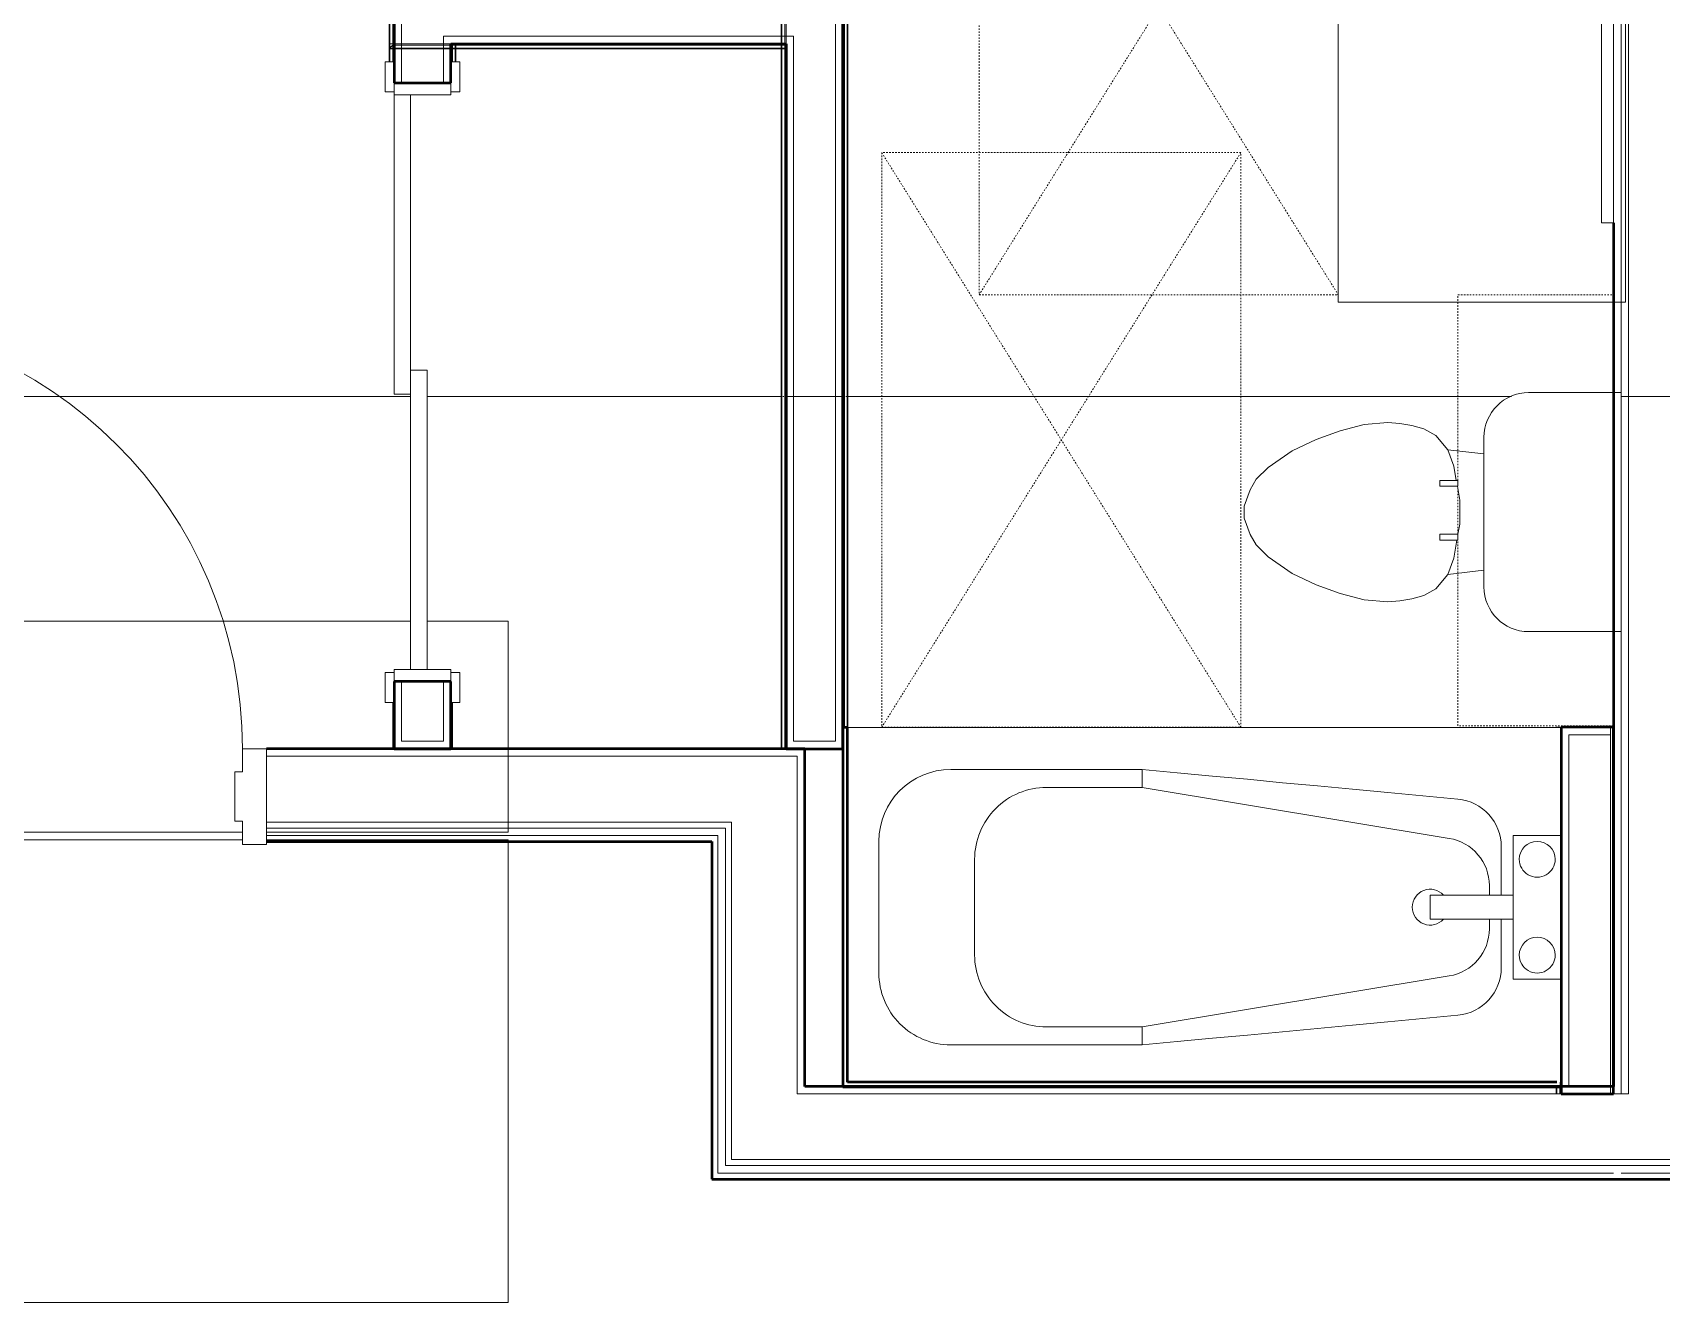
# Model space of a CAD drawing. Header units: inches. Extents: x -4235 to -464, y 9767 to 12344.
# Drawn here: x -3475.1 to -3339, y 11707.3 to 11813.4 of the extents above; entities that cross this region are included whole.
import ezdxf

# ---------------------------------------------------------------- set-up
doc = ezdxf.new("R2010")
doc.units = ezdxf.units.IN
doc.header["$MEASUREMENT"] = 0
doc.linetypes.add('Dash', pattern=[0.25, 0.125, -0.125])
for name, color, linetype, lineweight in [('0-1', 7, 'Continuous', 5), ('0-2', 10, 'Continuous', 9), ('0-3', 7, 'Continuous', 9), ('A-DOOR-1', 7, 'Continuous', 9), ('A-DOOR-2', 130, 'Continuous', 20), ('A-DOOR-FRAM-1', 130, 'Continuous', 20), ('A-FLOR-2', 254, 'Continuous', 9), ('A-FLOR-3', 7, 'Continuous', 9), ('A-FLOR-4', 192, 'Continuous', 9), ('A-GENM-HDLN-1', 7, 'Dash', 9), ('A-WALL-1', 250, 'Continuous', 50), ('A-WALL-2', 50, 'Continuous', 13), ('A-WALL-3', 10, 'Continuous', 9), ('A-WALL-4', 254, 'Continuous', 9), ('A-WALL-5', 7, 'Continuous', 9), ('I-WALL-1', 250, 'Continuous', 50), ('I-WALL-2', 10, 'Continuous', 9), ('I-WALL-3', 254, 'Continuous', 9), ('P-SANR-FIXT-1', 7, 'Continuous', 9), ('P-SANR-FIXT-2', 254, 'Continuous', 9), ('P-SANR-FIXT-3', 10, 'Continuous', 9), ('Q-CASE-1', 254, 'Continuous', 9), ('Q-CASE-2', 7, 'Continuous', 9), ('Q-CASE-3', 7, 'Dash', 9), ('Q-CASE-4', 10, 'Continuous', 9)]:
    doc.layers.add(name, color=color, linetype=linetype, lineweight=lineweight)

# ---------------------------------------------------------------- blocks, each defined once
blk = doc.blocks.new('Basic Wall _ INT - W4BØF - _5_8 GYP - 2X4 WOOD_BATT_ - 5_8 GYP_ - ___-2689718-BACKGROUND - 2ND FLOOR')
at = {"layer": 'A-WALL-3'}
for p, q in [((-3445.2, 11812.1), (-3445.26, 11812.04)), ((-3445.15, 11812.15), (-3445.2, 11812.1)), ((-3445.16, 11812.1), (-3445.2, 11812.1)), ((-3445.06, 11812.25), (-3445.14, 11812.16)), ((-3445.06, 11812.1), (-3445.14, 11812.1)), ((-3444.99, 11812.31), (-3445.05, 11812.25)), ((-3445, 11812.1), (-3445.05, 11812.1)), ((-3444.85, 11812.45), (-3444.87, 11812.43)), ((-3444.85, 11812.45), (-3444.25, 11812.45)), ((-3444.25, 11812.1), (-3444.85, 11812.1)), ((-3444.22, 11812.45), (-3440.1, 11812.45)), ((-3440.1, 11812.1), (-3444.22, 11812.1)), ((-3439.9, 11812.1), (-3439.95, 11812.1)), ((-3439.81, 11812.1), (-3439.9, 11812.1)), ((-3439.7, 11812.1), (-3439.8, 11812.1)), ((-3412.4, 11812.1), (-3412.51, 11812.1)), ((-3412.31, 11812.1), (-3412.39, 11812.1)), ((-3412.25, 11812.1), (-3412.3, 11812.1)), ((-3412.1, 11812.43), (-3412.1, 11812.45)), ((-3412.1, 11812.39), (-3412.1, 11812.37)), ((-3412.1, 11812.37), (-3412.1, 11812.35)), ((-3412.1, 11812.35), (-3412.1, 11812.34)), ((-3412.1, 11812.34), (-3412.1, 11812.33)), ((-3412.1, 11812.33), (-3412.1, 11812.25)), ((-3412.1, 11812.25), (-3412.1, 11812.31)), ((-3412.1, 11812.25), (-3412.1, 11812.04)), ((-3412.1, 11812.1), (-3412.1, 11812.25)), ((-3412.1, 11812.04), (-3412.1, 11812.1))]:
    blk.add_line(p, q, dxfattribs=at)
at = {"layer": 'A-WALL-4'}
for p, q in [((-3445.16, 11812.04), (-3445.26, 11812.04)), ((-3445.06, 11812.04), (-3445.14, 11812.04)), ((-3445, 11812.04), (-3445.05, 11812.04)), ((-3444.25, 11812.04), (-3444.85, 11812.04)), ((-3444.82, 11812.33), (-3444.25, 11812.33)), ((-3444.22, 11812.33), (-3440.72, 11812.33)), ((-3440.1, 11812.04), (-3444.22, 11812.04)), ((-3440.7, 11812.33), (-3440.1, 11812.33)), ((-3440.1, 11812.45), (-3412.1, 11812.45)), ((-3439.9, 11812.04), (-3439.95, 11812.04)), ((-3439.82, 11812.04), (-3439.9, 11812.04)), ((-3439.7, 11812.04), (-3439.8, 11812.04)), ((-3412.51, 11812.1), (-3439.69, 11812.1)), ((-3412.4, 11812.04), (-3412.51, 11812.04)), ((-3412.31, 11812.04), (-3412.39, 11812.04)), ((-3412.25, 11812.04), (-3412.3, 11812.04)), ((-3412.1, 11812.45), (-3412.1, 11812.41)), ((-3412.1, 11812.41), (-3412.1, 11812.39))]:
    blk.add_line(p, q, dxfattribs=at)
at = {"layer": 'A-WALL-5'}
for p, q in [((-3444.97, 11812.33), (-3444.85, 11812.33)), ((-3444.89, 11812.41), (-3444.85, 11812.45)), ((-3440.1, 11812.33), (-3412.1, 11812.33)), ((-3412.51, 11812.04), (-3439.69, 11812.04))]:
    blk.add_line(p, q, dxfattribs=at)
at = {"layer": 'A-WALL-5', "flags": 128}
for points in [[(-3445.26, 11812.04), (-3445.14, 11812.16), (-3445.05, 11812.25), (-3444.99, 11812.31), (-3444.97, 11812.33)], [(-3444.97, 11812.33), (-3444.97, 11812.33), (-3444.96, 11812.34), (-3444.95, 11812.35), (-3444.93, 11812.37), (-3444.91, 11812.39), (-3444.89, 11812.41)]]:
    blk.add_lwpolyline(points, dxfattribs=at)
blk = doc.blocks.new('Basic Wall _ INT - W6BØF - _5_8 GYP - 2X6 WOOD_BATT_ - 5_8 GYP_ - ___-2696408-BACKGROUND - 2ND FLOOR')
at = {"layer": 'A-WALL-3'}
for p, q in [((-3445.2, 11851.04), (-3445.26, 11851.04)), ((-3445.26, 11851.04), (-3445.14, 11851.04)), ((-3445.05, 11851.04), (-3445.2, 11851.04)), ((-3445.2, 11850.84), (-3445.2, 11850.89)), ((-3445.2, 11850.75), (-3445.2, 11850.82)), ((-3445.2, 11850.63), (-3445.2, 11850.73)), ((-3445.14, 11851.04), (-3444.97, 11851.04)), ((-3444.99, 11851.04), (-3445.05, 11851.04)), ((-3444.97, 11851.04), (-3444.93, 11851.04)), ((-3444.97, 11851.04), (-3444.97, 11851.04)), ((-3444.93, 11851.04), (-3444.91, 11851.04)), ((-3444.85, 11851.04), (-3444.87, 11851.04)), ((-3445.2, 11843.66), (-3445.2, 11843.82)), ((-3445.2, 11843.52), (-3445.2, 11843.65)), ((-3445.2, 11843.44), (-3445.2, 11843.52)), ((-3445.2, 11842.39), (-3445.2, 11843.3)), ((-3445.2, 11837.4), (-3445.2, 11842.35)), ((-3444.85, 11842.88), (-3444.85, 11836.17)), ((-3445.2, 11836.46), (-3445.2, 11837.39)), ((-3445.2, 11836.23), (-3445.2, 11836.31)), ((-3445.2, 11836.1), (-3445.2, 11836.23)), ((-3445.2, 11835.93), (-3445.2, 11836.1)), ((-3445.26, 11812.04), (-3445.2, 11812.1)), ((-3445.2, 11812.1), (-3445.2, 11812.45)), ((-3445.2, 11812.1), (-3445.15, 11812.15)), ((-3445.14, 11812.16), (-3445.06, 11812.25)), ((-3445.05, 11812.25), (-3444.99, 11812.31)), ((-3444.87, 11812.43), (-3444.85, 11812.45))]:
    blk.add_line(p, q, dxfattribs=at)
at = {"layer": 'A-WALL-4'}
for p, q in [((-3445.26, 11850.84), (-3445.26, 11850.89)), ((-3445.26, 11850.75), (-3445.26, 11850.82)), ((-3445.26, 11850.63), (-3445.26, 11850.73)), ((-3445.2, 11843.82), (-3445.2, 11850.63)), ((-3444.91, 11851.04), (-3444.89, 11851.04)), ((-3444.89, 11851.04), (-3444.85, 11851.04)), ((-3444.85, 11851.04), (-3444.85, 11842.88)), ((-3445.26, 11843.72), (-3445.26, 11843.88)), ((-3445.26, 11843.59), (-3445.26, 11843.71)), ((-3445.26, 11843.5), (-3445.26, 11843.58)), ((-3445.26, 11837.46), (-3445.26, 11843.36)), ((-3444.97, 11843.01), (-3444.97, 11842.14)), ((-3444.97, 11842.13), (-3444.97, 11837.24)), ((-3445.26, 11836.52), (-3445.26, 11837.45)), ((-3445.26, 11836.3), (-3445.26, 11836.38)), ((-3444.97, 11837.22), (-3444.97, 11837.18)), ((-3444.97, 11837.17), (-3444.97, 11836.29)), ((-3445.26, 11836.17), (-3445.26, 11836.29)), ((-3445.26, 11836), (-3445.26, 11836.16)), ((-3445.2, 11812.45), (-3445.2, 11835.93)), ((-3444.85, 11836.17), (-3444.85, 11812.45))]:
    blk.add_line(p, q, dxfattribs=at)
at = {"layer": 'A-WALL-5'}
for p, q in [((-3445.26, 11843.88), (-3445.26, 11850.63)), ((-3444.97, 11851.04), (-3444.97, 11843.01)), ((-3445.26, 11812.04), (-3445.26, 11836)), ((-3444.97, 11836.29), (-3444.97, 11812.33))]:
    blk.add_line(p, q, dxfattribs=at)
at = {"layer": 'A-WALL-5', "flags": 128}
for points in [[(-3444.97, 11812.33), (-3444.99, 11812.31), (-3445.05, 11812.25), (-3445.14, 11812.16), (-3445.26, 11812.04)], [(-3444.89, 11812.41), (-3444.91, 11812.39), (-3444.93, 11812.37), (-3444.95, 11812.35), (-3444.96, 11812.34), (-3444.97, 11812.33), (-3444.97, 11812.33)]]:
    blk.add_lwpolyline(points, dxfattribs=at)
blk = doc.blocks.new('Basic Wall _ INT - W4BØF - _5_8 GYP - 2X4 WOOD_BATT_ - 5_8 GYP_ - ___-2689732-BACKGROUND - 2ND FLOOR')
at = {"layer": 'A-WALL-3'}
for p, q in [((-3445.2, 11812.45), (-3445.26, 11812.45)), ((-3445.14, 11812.45), (-3445.2, 11812.45)), ((-3445.2, 11812.45), (-3445.2, 11812.04)), ((-3445.05, 11812.45), (-3445.14, 11812.45)), ((-3444.99, 11812.45), (-3445.05, 11812.45)), ((-3444.85, 11812.45), (-3444.87, 11812.45)), ((-3444.85, 11809.19), (-3444.85, 11810.94)), ((-3444.85, 11757.44), (-3444.85, 11759.19)), ((-3444.87, 11753.56), (-3444.85, 11753.56))]:
    blk.add_line(p, q, dxfattribs=at)
at = {"layer": 'A-WALL-4'}
for p, q in [((-3445.2, 11812.04), (-3445.2, 11810.94)), ((-3444.85, 11810.94), (-3444.85, 11812.45)), ((-3444.85, 11753.56), (-3444.85, 11757.44)), ((-3444.97, 11753.56), (-3444.99, 11753.56)), ((-3444.95, 11753.56), (-3444.97, 11753.56)), ((-3444.89, 11753.56), (-3444.95, 11753.56)), ((-3444.85, 11753.56), (-3444.89, 11753.56))]:
    blk.add_line(p, q, dxfattribs=at)
at = {"layer": 'A-WALL-5'}
for p, q in [((-3445.26, 11812.45), (-3444.97, 11812.45)), ((-3445.26, 11812.45), (-3445.26, 11810.94)), ((-3444.97, 11812.45), (-3444.97, 11810.94)), ((-3444.97, 11812.45), (-3444.89, 11812.45)), ((-3444.89, 11812.45), (-3444.85, 11812.45)), ((-3444.97, 11757.44), (-3444.97, 11753.56))]:
    blk.add_line(p, q, dxfattribs=at)
blk = doc.blocks.new('Basic Wall _ INT - W4BØF - _5_8 GYP - 2X4 WOOD_BATT_ - 5_8 GYP_ - ___-2689731-BACKGROUND - 2ND FLOOR')
at = {"layer": 'A-WALL-3'}
for p, q in [((-3440.07, 11812.45), (-3440.1, 11812.45)), ((-3440.03, 11812.45), (-3439.97, 11812.45)), ((-3439.97, 11812.45), (-3439.69, 11812.45)), ((-3439.9, 11812.45), (-3439.96, 11812.45)), ((-3439.75, 11812.45), (-3439.89, 11812.45)), ((-3439.69, 11812.45), (-3439.75, 11812.45)), ((-3439.75, 11812.3), (-3439.75, 11812.25)), ((-3439.75, 11812.24), (-3439.75, 11812.16)), ((-3439.75, 11812.14), (-3439.75, 11812.04)), ((-3440.1, 11809.19), (-3440.1, 11810.94)), ((-3440.1, 11757.44), (-3440.1, 11759.19)), ((-3440.1, 11753.56), (-3440.07, 11753.56))]:
    blk.add_line(p, q, dxfattribs=at)
at = {"layer": 'A-WALL-4'}
for p, q in [((-3440.1, 11812.45), (-3440.06, 11812.45)), ((-3440.1, 11810.94), (-3440.1, 11812.45)), ((-3440.06, 11812.45), (-3440.03, 11812.45)), ((-3439.75, 11812.04), (-3439.75, 11810.94)), ((-3439.69, 11812.3), (-3439.69, 11812.25)), ((-3439.69, 11812.24), (-3439.69, 11812.16)), ((-3439.69, 11812.14), (-3439.69, 11812.04)), ((-3440.1, 11753.56), (-3440.1, 11757.44)), ((-3440.06, 11753.56), (-3440.1, 11753.56)), ((-3439.98, 11753.56), (-3440.06, 11753.56)), ((-3439.97, 11753.56), (-3439.98, 11753.56)), ((-3439.95, 11753.56), (-3439.97, 11753.56))]:
    blk.add_line(p, q, dxfattribs=at)
at = {"layer": 'A-WALL-5'}
for p, q in [((-3439.97, 11810.94), (-3439.97, 11812.45)), ((-3439.69, 11812.04), (-3439.69, 11810.94)), ((-3439.97, 11753.56), (-3439.97, 11757.44))]:
    blk.add_line(p, q, dxfattribs=at)
blk = doc.blocks.new('SLIDING - FLUSH - 4-0 x 6-8-3203583-BACKGROUND - 2ND FLOOR')
at = {"layer": 'A-DOOR-1'}
for p, q in [((-26.75, 3.25), (-24.25, 3.25)), ((-26.75, 2.5), (-26.75, 3.25)), ((-24.25, 3.25), (-24.25, 2.5)), ((24.25, 3.25), (26.75, 3.25)), ((24.25, 2.5), (24.25, 3.25)), ((26.75, 3.25), (26.75, 2.5)), ((-24.25, 2.5), (-26.75, 2.5)), ((26.75, 2.5), (24.25, 2.5)), ((-26.75, -2.25), (-24.25, -2.25)), ((-26.75, -3), (-26.75, -2.25)), ((-24.25, -2.25), (-24.25, -3)), ((24.25, -2.25), (26.75, -2.25)), ((24.25, -3), (24.25, -2.25)), ((26.75, -2.25), (26.75, -3)), ((-24.25, -3), (-26.75, -3)), ((26.75, -3), (24.25, -3))]:
    blk.add_line(p, q, dxfattribs=at)
at = {"layer": 'A-DOOR-2'}
for p, q in [((-1, -0.88), (-1, 0.5)), ((-1, 0.5), (24, 0.5)), ((24, 0.5), (24, -0.88)), ((-24, -2.25), (-24, -0.88)), ((-24, -0.88), (1, -0.88)), ((24, -0.88), (-1, -0.88)), ((1, -0.88), (1, -2.25)), ((1, -2.25), (-24, -2.25))]:
    blk.add_line(p, q, dxfattribs=at)
at = {"layer": 'A-DOOR-FRAM-1'}
for p, q in [((-25, -2.25), (-25, 2.5)), ((-25, 2.5), (-24, 2.5)), ((-24, 2.5), (-24, -2.25)), ((24, 2.5), (25, 2.5)), ((24, -2.25), (24, 2.5)), ((25, 2.5), (25, -2.25)), ((-24, -2.25), (-25, -2.25)), ((25, -2.25), (24, -2.25))]:
    blk.add_line(p, q, dxfattribs=at)
blk = doc.blocks.new('Basic Wall _ INT - W4BØF - _5_8 GYP - 2X4 WOOD_BATT_ - 5_8 GYP_ - ___-3100022-BACKGROUND - 2ND FLOOR')
at = {"layer": 'A-WALL-3'}
for p, q in [((-3412.45, 11815.41), (-3412.45, 11813.08)), ((-3412.1, 11812.45), (-3412.1, 11815.41)), ((-3412.45, 11813.07), (-3412.45, 11812.45)), ((-3412.45, 11812.31), (-3412.45, 11812.25)), ((-3412.45, 11812.25), (-3412.45, 11812.16)), ((-3412.45, 11812.16), (-3412.45, 11812.04)), ((-3412.51, 11753.56), (-3412.45, 11753.56)), ((-3412.45, 11753.56), (-3412.3, 11753.56)), ((-3412.3, 11753.56), (-3412.24, 11753.56)), ((-3412.12, 11753.56), (-3412.1, 11753.56))]:
    blk.add_line(p, q, dxfattribs=at)
at = {"layer": 'A-WALL-4'}
for p, q in [((-3412.51, 11815.41), (-3412.51, 11813.08)), ((-3412.22, 11815.41), (-3412.22, 11813.1)), ((-3412.51, 11813.07), (-3412.51, 11812.45)), ((-3412.51, 11812.31), (-3412.51, 11812.25)), ((-3412.51, 11812.25), (-3412.51, 11812.16)), ((-3412.51, 11812.16), (-3412.51, 11812.04)), ((-3412.45, 11812.04), (-3412.45, 11753.56)), ((-3412.22, 11813.08), (-3412.22, 11812.45)), ((-3412.1, 11753.56), (-3412.1, 11812.45)), ((-3412.22, 11753.56), (-3412.51, 11753.56)), ((-3412.14, 11753.56), (-3412.22, 11753.56)), ((-3412.1, 11753.56), (-3412.14, 11753.56))]:
    blk.add_line(p, q, dxfattribs=at)
at = {"layer": 'A-WALL-5'}
for p, q in [((-3412.51, 11812.04), (-3412.51, 11753.56)), ((-3412.22, 11812.45), (-3412.22, 11753.56))]:
    blk.add_line(p, q, dxfattribs=at)
blk = doc.blocks.new('Basic Wall _ INT - W4BØF - _5_8 GYP - 2X4 WOOD_BATT_ - 5_8 GYP_ - ___-3100023-BACKGROUND - 2ND FLOOR')
at = {"layer": 'A-WALL-3'}
blk.add_line((-3407.35, 11815.41), (-3407.35, 11818.41), dxfattribs=at)
at = {"layer": 'A-WALL-4'}
for p, q in [((-3407.35, 11755.33), (-3407.35, 11815.41)), ((-3407, 11815.41), (-3407, 11755.33))]:
    blk.add_line(p, q, dxfattribs=at)
at = {"layer": 'A-WALL-5'}
for p, q in [((-3407.22, 11755.33), (-3407.22, 11815.41)), ((-3406.94, 11815.41), (-3406.94, 11755.33))]:
    blk.add_line(p, q, dxfattribs=at)
blk = doc.blocks.new('Toilet-Domestic-3D - Toilet-Domestic-3D-V134-BACKGROUND - 2ND FLOOR')
at = {"layer": 'P-SANR-FIXT-1'}
for p, q in [((-9.98, 11.75), (-9.98, 18.85)), ((9.98, 18.85), (9.98, 11.75)), ((6.25, 8.02), (-6.25, 8.02)), ((-4.86, 8.02), (-5.21, 5)), ((4.86, 8.02), (5.21, 5)), ((-3.84, 5.5), (-5.21, 5)), ((-2.65, 5.71), (-3.84, 5.5)), ((-1, 6), (-2.16, 5.8)), ((1, 6), (-1, 6)), ((1.85, 5.85), (1, 6)), ((3.84, 5.5), (2.34, 5.76)), ((5.21, 5), (3.84, 5.5)), ((-5.21, 5), (-6.4, 4)), ((6.4, 4), (5.21, 5)), ((-6.97, 3), (-7.24, 2)), ((-6.4, 4), (-6.97, 3)), ((6.97, 3), (6.4, 4)), ((7.24, 2), (6.97, 3)), ((-7.24, 2), (-7.41, 1)), ((7.41, 1), (7.24, 2)), ((-7.41, 1), (-7.5, 0)), ((-7.5, 0), (-7.33, -1.99)), ((7.33, -1.99), (7.5, 0)), ((7.5, 0), (7.41, 1)), ((-7.33, -1.99), (-6.79, -4)), ((6.79, -4), (7.33, -1.99)), ((-6.79, -4), (-6.06, -6)), ((6.06, -6), (6.79, -4)), ((-6.06, -6), (-5.13, -8)), ((5.13, -8), (6.06, -6)), ((-5.13, -8), (-3.74, -10)), ((3.74, -10), (5.13, -8)), ((-3.74, -10), (-2.74, -11)), ((2.74, -11), (3.74, -10)), ((-2.74, -11), (-1.87, -11.5)), ((-1.87, -11.5), (-0.5, -12)), ((-0.5, -12), (0.5, -12)), ((0.5, -12), (1.87, -11.5)), ((1.87, -11.5), (2.74, -11))]:
    blk.add_line(p, q, dxfattribs=at)
for centre, start, end in [((-6.25, 11.75), 180, 270), ((6.25, 11.75), 270, 360)]:
    blk.add_arc(centre, 3.73, start, end, dxfattribs=at)
at = {"layer": 'P-SANR-FIXT-2'}
for p, q in [((-9.98, 18.85), (-9.98, 19.48)), ((9.98, 19.48), (9.98, 18.85))]:
    blk.add_line(p, q, dxfattribs=at)
at = {"layer": 'P-SANR-FIXT-3'}
blk.add_line((-9.98, 19.48), (9.98, 19.48), dxfattribs=at)
blk = doc.blocks.new('Bath Vanity - Bath Vanity 60_-V137-BACKGROUND - 2ND FLOOR')
at = {"layer": 'Q-CASE-1'}
for p, q in [((-29.26, 1), (-29.26, 0)), ((30.74, 0), (30.74, 1)), ((-29.26, 0), (30.74, 0))]:
    blk.add_line(p, q, dxfattribs=at)
at = {"layer": 'Q-CASE-2'}
for p, q in [((30.74, 24), (-29.26, 24)), ((-29.26, 24), (-29.26, 1)), ((30.74, 1), (30.74, 24))]:
    blk.add_line(p, q, dxfattribs=at)
blk = doc.blocks.new('Bath Tub - Maestro - 60_x30_-V148-BACKGROUND - 2ND FLOOR')
at = {"layer": 'P-SANR-FIXT-1'}
for p, q in [((35, 26.5), (51, 26.5)), ((35, 26.5), (35, 25)), ((35, 25), (9.35, 20.74)), ((43, 25), (35, 25)), ((4, 21), (0.37, 21)), ((4, 16), (4, 21)), ((57, 20.5), (57, 9.5)), ((5, 16), (5, 20.04)), ((49, 11), (49, 19)), ((6, 16.8), (6, 16)), ((4, 14), (4, 16)), ((4, 16), (10.94, 16)), ((10.94, 14), (10.94, 16)), ((4, 9), (4, 14)), ((10.94, 14), (4, 14)), ((5, 9.96), (5, 14)), ((6, 14), (6, 13.2)), ((0.37, 9), (4, 9)), ((9.35, 9.26), (35, 5)), ((35, 3.5), (35, 5)), ((35, 5), (43, 5)), ((51, 3.5), (35, 3.5)), ((0.37, 0), (59.62, 0))]:
    blk.add_line(p, q, dxfattribs=at)
at = {"layer": 'P-SANR-FIXT-1', "flags": 128}
for points in [[(8.63, 24.03), (11.56, 24.3), (14.49, 24.58), (17.42, 24.85), (20.35, 25.13), (23.28, 25.4), (26.21, 25.68), (29.14, 25.95), (32.07, 26.23), (35, 26.5)], [(35, 3.5), (32.07, 3.77), (29.14, 4.05), (26.21, 4.32), (23.28, 4.6), (20.35, 4.87), (17.42, 5.15), (14.49, 5.42), (11.56, 5.7), (8.63, 5.97)]]:
    blk.add_lwpolyline(points, dxfattribs=at)
at = {"layer": 'P-SANR-FIXT-1'}
for centre, radius, start, end in [((51, 20.5), 6, 360, 90), ((43, 19), 6, 360, 90), ((9, 20.04), 4, 95.3558, 180), ((2, 19), 1.5, 360, 180), ((10, 16.8), 4, 99.4223, 180), ((2, 19), 1.5, 180, 360), ((10.94, 15), 1.5, 360, 137.9289), ((10.94, 15), 1.5, 222.0711, 360), ((2, 11), 1.5, 360, 180), ((10, 13.2), 4, 180, 260.5777), ((2, 11), 1.5, 180, 360), ((43, 11), 6, 270, 0), ((9, 9.96), 4, 180, 264.6442), ((51, 9.5), 6, 270, 360)]:
    blk.add_arc(centre, radius, start, end, dxfattribs=at)
at = {"layer": 'P-SANR-FIXT-2'}
for p, q in [((60, 1.77), (60, 29.97)), ((0.37, 21), (0, 21)), ((0, 9), (0.37, 9)), ((0, 0), (0.37, 0)), ((59.62, 0), (60, 0))]:
    blk.add_line(p, q, dxfattribs=at)
at = {"layer": 'P-SANR-FIXT-3'}
for p, q in [((60, 30), (0, 30)), ((0, 29.97), (0, 21)), ((0, 21), (0, 9)), ((0, 21), (0, 9)), ((0, 9), (0, 0)), ((60, 0), (60, 1.77))]:
    blk.add_line(p, q, dxfattribs=at)
blk = doc.blocks.new('ADA Clearances - 30_x48_-3054095-BACKGROUND - 2ND FLOOR')
at = {"layer": 'A-GENM-HDLN-1'}
for p, q in [((15, -24), (-15, 24)), ((-15, -24), (15, 24)), ((15, 24), (-15, 24)), ((-15, 24), (-15, -24)), ((15, -24), (15, 24)), ((-15, -24), (15, -24))]:
    blk.add_line(p, q, dxfattribs=at)
blk = doc.blocks.new('ADA Clearances - 30_x48_-V133-BACKGROUND - 2ND FLOOR')
at = {"layer": 'A-GENM-HDLN-1'}
for p, q in [((15, -24), (-15, 24)), ((-15, -24), (15, 24)), ((15, 24), (-15, 24)), ((15, -24), (15, 24)), ((-15, -24), (15, -24))]:
    blk.add_line(p, q, dxfattribs=at)
blk = doc.blocks.new('BATHROOM MIRROR - BATHROOM MIRROR 48_-3123886-BACKGROUND - 2ND FLOOR')
at = {"layer": 'Q-CASE-2'}
for p, q in [((-23.26, -23), (24.74, -23)), ((-23.26, -23), (-23.26, -24)), ((24.74, -24), (24.74, -23)), ((24.74, -24), (-23.26, -24))]:
    blk.add_line(p, q, dxfattribs=at)
at = {"layer": 'Q-CASE-4'}
blk.add_line((21.74, -24), (-20.26, -24), dxfattribs=at)
blk = doc.blocks.new('300 Series Wall Hung Cabinet_326 - 36_-2909953-BACKGROUND - 2ND FLOOR')
at = {"layer": 'Q-CASE-2'}
for p, q in [((-2.01, 14.69), (-2.5, 14.69)), ((-2.5, 14.69), (-2.5, 13.19)), ((-2.01, 13.19), (-2.01, 14.69)), ((2.49, 14.69), (2, 14.69)), ((2, 14.69), (2, 13.19)), ((2.49, 13.19), (2.49, 14.69)), ((-2.01, 13.19), (-2.5, 13.19)), ((2.49, 13.19), (2, 13.19))]:
    blk.add_line(p, q, dxfattribs=at)
at = {"layer": 'Q-CASE-3'}
for p, q in [((-18, 0.19), (-18, 13.19)), ((-18, 13.19), (18, 13.19)), ((18, 13.19), (18, 0.19)), ((18, 0.19), (-18, 0.19))]:
    blk.add_line(p, q, dxfattribs=at)
blk = doc.blocks.new('Basic Wall _ INT - W4FØF - INT - _5_8 GYP - 2X4 WOOD_BATT__ - ___-3100395-BACKGROUND - 2ND FLOOR')
at = {"layer": 'A-WALL-3'}
for p, q in [((-3347.55, 11724.74), (-3347.76, 11724.74)), ((-3347.76, 11724.74), (-3347.7, 11724.74)), ((-3347.7, 11725.33), (-3347.7, 11724.78)), ((-3347.7, 11724.74), (-3347.55, 11724.74)), ((-3347.49, 11724.74), (-3347.55, 11724.74)), ((-3347.55, 11724.74), (-3347.49, 11724.74)), ((-3347.47, 11724.74), (-3347.49, 11724.74)), ((-3347.39, 11724.74), (-3347.47, 11724.74)), ((-3347.35, 11724.74), (-3347.39, 11724.74)), ((-3347.37, 11724.74), (-3347.35, 11724.74)), ((-3347.35, 11724.78), (-3347.35, 11725.33))]:
    blk.add_line(p, q, dxfattribs=at)
at = {"layer": 'A-WALL-4'}
for p, q in [((-3347.7, 11755.36), (-3347.76, 11755.36)), ((-3347.55, 11755.36), (-3347.7, 11755.36)), ((-3347.49, 11755.36), (-3347.55, 11755.36)), ((-3347.35, 11755.36), (-3347.37, 11755.36)), ((-3347.76, 11725.33), (-3347.76, 11724.74)), ((-3347.47, 11725.33), (-3347.47, 11724.78))]:
    blk.add_line(p, q, dxfattribs=at)
at = {"layer": 'A-WALL-5'}
for p, q in [((-3347.76, 11755.36), (-3347.47, 11755.36)), ((-3347.47, 11755.36), (-3347.39, 11755.36)), ((-3347.39, 11755.36), (-3347.35, 11755.36))]:
    blk.add_line(p, q, dxfattribs=at)
blk = doc.blocks.new('CTR - 1st Phase - Unit Layouts_rvt-1-BACKGROUND - 2ND FLOOR')
at = {"layer": 'A-WALL-1'}
for p, q in [((-3407.35, 11753.56), (-3407.35, 11818.41)), ((-3444.85, 11817.2), (-3444.85, 11813.08)), ((-3444.85, 11813.08), (-3444.85, 11812.45)), ((-3444.85, 11812.45), (-3444.85, 11809.19)), ((-3440.1, 11812.45), (-3412.1, 11812.45)), ((-3440.1, 11809.19), (-3440.1, 11812.45)), ((-3412.1, 11812.45), (-3412.1, 11753.56)), ((-3444.85, 11809.19), (-3440.1, 11809.19)), ((-3444.85, 11759.19), (-3444.85, 11753.56)), ((-3440.1, 11759.19), (-3444.85, 11759.19)), ((-3440.1, 11753.56), (-3440.1, 11759.19)), ((-3406.97, 11755.33), (-3407.35, 11755.33)), ((-3407.35, 11755.33), (-3407.35, 11725.71)), ((-3406.97, 11725.71), (-3406.97, 11755.33)), ((-3347.35, 11755.36), (-3347.35, 11724.74)), ((-3346.72, 11755.36), (-3347.35, 11755.36)), ((-3343.22, 11755.36), (-3346.72, 11755.36)), ((-3342.97, 11755.36), (-3343.22, 11755.36)), ((-3342.97, 11724.74), (-3342.97, 11755.36)), ((-3444.85, 11753.56), (-3444.22, 11753.56)), ((-3444.22, 11753.56), (-3440.72, 11753.56)), ((-3440.72, 11753.56), (-3440.1, 11753.56)), ((-3412.1, 11753.56), (-3411.47, 11753.56)), ((-3411.47, 11753.56), (-3407.97, 11753.56)), ((-3407.97, 11753.56), (-3407.35, 11753.56)), ((-3407.35, 11725.71), (-3407.35, 11725.33)), ((-3407.35, 11725.33), (-3347.35, 11725.33)), ((-3347.72, 11725.71), (-3406.97, 11725.71)), ((-3347.35, 11725.33), (-3347.35, 11725.71)), ((-3347.35, 11724.74), (-3346.72, 11724.74)), ((-3346.72, 11724.74), (-3343.22, 11724.74)), ((-3343.22, 11724.74), (-3342.97, 11724.74))]:
    blk.add_line(p, q, dxfattribs=at)
at = {"layer": 'A-WALL-2'}
for p, q in [((-3407.97, 11754.19), (-3407.97, 11818.41)), ((-3444.22, 11813.08), (-3444.22, 11816.58)), ((-3444.22, 11812.45), (-3444.22, 11813.08)), ((-3444.22, 11809.19), (-3444.22, 11812.45)), ((-3440.72, 11813.08), (-3412.1, 11813.08)), ((-3440.72, 11812.45), (-3440.72, 11813.08)), ((-3440.72, 11809.19), (-3440.72, 11812.45)), ((-3411.47, 11813.08), (-3412.1, 11813.08)), ((-3411.47, 11754.19), (-3411.47, 11813.08)), ((-3444.22, 11754.19), (-3444.22, 11759.19)), ((-3440.72, 11754.19), (-3440.72, 11759.19)), ((-3346.72, 11725.36), (-3346.72, 11754.74)), ((-3343.22, 11754.74), (-3346.72, 11754.74)), ((-3343.22, 11755.36), (-3343.22, 11754.74)), ((-3343.22, 11754.74), (-3343.22, 11755.36)), ((-3343.22, 11725.36), (-3343.22, 11754.74)), ((-3444.22, 11754.19), (-3440.72, 11754.19)), ((-3411.47, 11754.19), (-3407.97, 11754.19)), ((-3346.72, 11725.36), (-3343.22, 11725.36)), ((-3343.22, 11725.36), (-3343.22, 11724.74)), ((-3343.22, 11724.74), (-3343.22, 11725.36))]:
    blk.add_line(p, q, dxfattribs=at)
at = {"layer": 'A-WALL-3'}
for p, q in [((-3444.85, 11812.45), (-3444.85, 11817.2)), ((-3407.35, 11755.33), (-3407.35, 11815.41)), ((-3444.85, 11812.43), (-3444.85, 11812.45)), ((-3444.25, 11812.45), (-3444.85, 11812.45)), ((-3444.85, 11812.45), (-3444.25, 11812.45)), ((-3444.85, 11812.39), (-3444.85, 11812.33)), ((-3444.85, 11812.33), (-3444.85, 11812.04)), ((-3444.85, 11812.25), (-3444.85, 11812.31)), ((-3444.85, 11812.31), (-3444.85, 11812.25)), ((-3444.85, 11812.16), (-3444.85, 11812.25)), ((-3444.85, 11812.25), (-3444.85, 11812.16)), ((-3444.85, 11812.1), (-3444.85, 11812.16)), ((-3444.85, 11812.16), (-3444.85, 11812.1)), ((-3444.85, 11812.04), (-3444.85, 11812.1)), ((-3444.85, 11812.1), (-3444.85, 11812.04)), ((-3444.85, 11812.1), (-3444.25, 11812.1)), ((-3444.85, 11812.04), (-3444.85, 11810.94)), ((-3440.1, 11812.45), (-3444.22, 11812.45)), ((-3444.22, 11812.45), (-3440.1, 11812.45)), ((-3444.22, 11812.1), (-3440.1, 11812.1)), ((-3440.1, 11812.45), (-3440.1, 11812.43)), ((-3440.1, 11812.33), (-3440.1, 11812.39)), ((-3440.1, 11812.04), (-3440.1, 11812.33)), ((-3440.1, 11812.31), (-3440.1, 11812.25)), ((-3440.1, 11812.25), (-3440.1, 11812.3)), ((-3440.1, 11812.16), (-3440.1, 11812.24)), ((-3440.1, 11812.24), (-3440.1, 11812.16)), ((-3440.1, 11812.04), (-3440.1, 11812.1)), ((-3440.1, 11812.1), (-3440.1, 11812.04)), ((-3440.1, 11810.94), (-3440.1, 11812.04)), ((-3439.95, 11812.45), (-3439.69, 11812.45)), ((-3439.69, 11812.45), (-3412.51, 11812.45)), ((-3412.51, 11812.45), (-3412.4, 11812.45)), ((-3412.39, 11812.45), (-3412.31, 11812.45)), ((-3412.3, 11812.45), (-3412.25, 11812.45)), ((-3412.1, 11812.31), (-3412.1, 11812.04)), ((-3412.1, 11812.04), (-3412.1, 11753.56)), ((-3444.85, 11810.94), (-3444.85, 11809.19)), ((-3440.1, 11809.19), (-3440.1, 11810.94)), ((-3440.1, 11809.19), (-3444.22, 11809.19)), ((-3407.35, 11755.33), (-3407.35, 11753.56)), ((-3342.97, 11725.36), (-3342.97, 11755.36)), ((-3410.55, 11753.56), (-3412.1, 11753.56)), ((-3407.35, 11725.33), (-3347.35, 11725.33)), ((-3347.35, 11725.71), (-3347.35, 11725.36)), ((-3347.35, 11725.33), (-3347.35, 11724.78)), ((-3342.97, 11724.74), (-3347.35, 11724.74)), ((-3342.97, 11724.74), (-3342.97, 11725.36))]:
    blk.add_line(p, q, dxfattribs=at)
at = {"layer": 'A-WALL-4'}
for p, q in [((-3444.85, 11812.45), (-3444.85, 11812.41)), ((-3444.85, 11812.41), (-3444.85, 11812.39)), ((-3444.85, 11812.04), (-3444.25, 11812.04)), ((-3444.22, 11812.04), (-3440.1, 11812.04)), ((-3440.1, 11812.41), (-3440.1, 11812.45)), ((-3440.1, 11812.39), (-3440.1, 11812.41)), ((-3407.35, 11755.33), (-3406.97, 11755.33)), ((-3406.97, 11725.71), (-3406.97, 11755.33)), ((-3347.35, 11755.36), (-3342.97, 11755.36)), ((-3407.35, 11753.56), (-3410.55, 11753.56)), ((-3407.35, 11753.56), (-3407.35, 11725.71)), ((-3407.35, 11725.36), (-3407.35, 11725.71)), ((-3347.72, 11725.71), (-3406.97, 11725.71))]:
    blk.add_line(p, q, dxfattribs=at)
at = {"layer": '0-2'}
for name in ['Basic Wall _ INT - W6BØF - _5_8 GYP - 2X6 WOOD_BATT_ - 5_8 GYP_ - ___-2696408-BACKGROUND - 2ND FLOOR', 'Basic Wall _ INT - W4BØF - _5_8 GYP - 2X4 WOOD_BATT_ - 5_8 GYP_ - ___-3100023-BACKGROUND - 2ND FLOOR', 'Basic Wall _ INT - W4BØF - _5_8 GYP - 2X4 WOOD_BATT_ - 5_8 GYP_ - ___-3100022-BACKGROUND - 2ND FLOOR', 'Basic Wall _ INT - W4BØF - _5_8 GYP - 2X4 WOOD_BATT_ - 5_8 GYP_ - ___-2689718-BACKGROUND - 2ND FLOOR', 'Basic Wall _ INT - W4BØF - _5_8 GYP - 2X4 WOOD_BATT_ - 5_8 GYP_ - ___-2689732-BACKGROUND - 2ND FLOOR', 'Basic Wall _ INT - W4BØF - _5_8 GYP - 2X4 WOOD_BATT_ - 5_8 GYP_ - ___-2689731-BACKGROUND - 2ND FLOOR', 'Basic Wall _ INT - W4FØF - INT - _5_8 GYP - 2X4 WOOD_BATT__ - ___-3100395-BACKGROUND - 2ND FLOOR']:
    blk.add_blockref(name, (0, 0), dxfattribs=at)
for name, p, rotation in [('Bath Vanity - Bath Vanity 60_-V137-BACKGROUND - 2ND FLOOR', (-3341.97, 11820.13), 90.0000000001602), ('BATHROOM MIRROR - BATHROOM MIRROR 48_-3123886-BACKGROUND - 2ND FLOOR', (-3366.97, 11820.75), 90.00000000008235), ('ADA Clearances - 30_x48_-V133-BACKGROUND - 2ND FLOOR', (-3380.97, 11815.49), 180), ('SLIDING - FLUSH - 4-0 x 6-8-3203583-BACKGROUND - 2ND FLOOR', (-3442.6, 11784.19), 269.9999999999993), ('ADA Clearances - 30_x48_-3054095-BACKGROUND - 2ND FLOOR', (-3389.11, 11779.36), 180), ('300 Series Wall Hung Cabinet_326 - 36_-2909953-BACKGROUND - 2ND FLOOR', (-3342.79, 11773.49), 90.00000000002076), ('Toilet-Domestic-3D - Toilet-Domestic-3D-V134-BACKGROUND - 2ND FLOOR', (-3361.82, 11773.33), 270.0000000000834), ('Bath Tub - Maestro - 60_x30_-V148-BACKGROUND - 2ND FLOOR', (-3347.35, 11755.33), 180)]:
    blk.add_blockref(name, p, dxfattribs=dict(at, rotation=rotation))
blk = doc.blocks.new('HOLLOW METAL - UNIT DOOR-2191977-BACKGROUND - 2ND FLOOR')
at = {"layer": 'A-DOOR-1'}
blk.add_arc((18, -4.125), 36, 180, 270, dxfattribs=at)
at = {"layer": 'A-DOOR-2'}
for p, q in [((16.25, -4.125), (18, -4.125)), ((16.25, -40.125), (16.25, -4.125)), ((18, -4.125), (18, -40.125)), ((18, -40.125), (16.25, -40.125))]:
    blk.add_line(p, q, dxfattribs=at)
at = {"layer": 'A-DOOR-FRAM-1'}
for p, q in [((-20, 3.875), (-18, 3.875)), ((-20, -4.125), (-20, 3.875)), ((-18, 3.875), (-18, 1.9375)), ((18, 3.875), (20, 3.875)), ((18, 1.9375), (18, 3.875)), ((20, 3.875), (20, -4.125)), ((-18, 1.9375), (-17.375, 1.9375)), ((-17.375, 1.9375), (-17.375, -2.1875)), ((17.375, 1.9375), (18, 1.9375)), ((17.375, -2.1875), (17.375, 1.9375)), ((-18, -2.1875), (-18, -4.125)), ((-17.375, -2.1875), (-18, -2.1875)), ((18, -2.1875), (17.375, -2.1875)), ((18, -4.125), (18, -2.1875)), ((-18, -4.125), (-20, -4.125)), ((20, -4.125), (18, -4.125))]:
    blk.add_line(p, q, dxfattribs=at)
blk = doc.blocks.new('CTR - 1st Phase - Common Walls_rvt-1-BACKGROUND - 2ND FLOOR')
at = {"layer": 'A-FLOR-2'}
for p, q in [((-3435.32, 11746.6), (-3435.32, 11753.56)), ((-3455.52, 11746.59), (-3435.32, 11746.59)), ((-3435.32, 11745.96), (-3455.52, 11745.96)), ((-3435.32, 11745.81), (-3435.32, 11745.96))]:
    blk.add_line(p, q, dxfattribs=at)
at = {"layer": 'A-FLOR-3'}
for p, q in [((-3443.47, 11764.21), (-3479.92, 11764.21)), ((-3435.32, 11764.21), (-3442.1, 11764.21)), ((-3435.32, 11753.56), (-3435.32, 11764.21)), ((-3479.92, 11746.59), (-3457.52, 11746.59)), ((-3457.52, 11745.96), (-3493.52, 11745.96)), ((-3435.32, 11707.31), (-3435.32, 11745.81)), ((-3499.24, 11707.31), (-3435.32, 11707.31))]:
    blk.add_line(p, q, dxfattribs=at)
at = {"layer": 'A-WALL-2'}
for p, q in [((-3342.35, 11725.36), (-3342.35, 12110.34)), ((-3341.72, 11725.36), (-3341.72, 12110.34)), ((-3418.3, 11752.94), (-3455.52, 11752.94)), ((-3418.3, 11752.94), (-3416.67, 11752.94)), ((-3416.67, 11752.94), (-3411.17, 11752.94)), ((-3411.17, 11752.94), (-3411.17, 11725.36)), ((-3418.3, 11747.44), (-3455.52, 11747.44)), ((-3418.3, 11746.94), (-3455.52, 11746.94)), ((-3418.3, 11747.44), (-3417.17, 11747.44)), ((-3418.3, 11746.94), (-3417.8, 11746.94)), ((-3417.8, 11746.94), (-3417.17, 11746.94)), ((-3417.17, 11747.44), (-3416.67, 11747.44)), ((-3417.17, 11746.94), (-3417.17, 11725.36)), ((-3416.67, 11747.44), (-3416.67, 11725.36)), ((-3418.3, 11746.31), (-3455.52, 11746.31)), ((-3418.3, 11746.31), (-3417.8, 11746.31)), ((-3417.8, 11746.31), (-3417.8, 11725.36)), ((-3417.8, 11718.74), (-3417.8, 11725.36)), ((-3417.17, 11719.24), (-3417.17, 11725.36)), ((-3416.67, 11724.74), (-3416.67, 11725.36)), ((-3416.67, 11719.24), (-3416.67, 11724.74)), ((-3411.17, 11724.74), (-3411.17, 11725.36)), ((-3342.97, 11724.74), (-3411.17, 11724.74)), ((-3342.35, 11724.74), (-3342.97, 11724.74)), ((-3342.35, 11724.74), (-3342.35, 11725.36)), ((-3341.72, 11724.74), (-3342.35, 11724.74)), ((-3341.72, 11724.74), (-3341.72, 11725.36)), ((-3417.8, 11718.11), (-3417.8, 11718.74)), ((-3342.97, 11718.11), (-3417.8, 11718.11)), ((-3417.17, 11718.74), (-3417.17, 11719.24)), ((-3342.97, 11718.74), (-3417.17, 11718.74)), ((-3342.97, 11719.24), (-3416.67, 11719.24)), ((-3341.72, 11719.24), (-3342.97, 11719.24)), ((-3342.35, 11718.74), (-3342.97, 11718.74)), ((-3342.35, 11718.74), (-3341.72, 11718.74)), ((-3341.72, 11718.74), (-3342.35, 11718.74)), ((-3342.35, 11718.11), (-3341.72, 11718.11)), ((-3341.72, 11719.24), (-3208.5, 11719.24)), ((-3341.72, 11718.74), (-3208.5, 11718.74)), ((-3341.72, 11718.11), (-3208.5, 11718.11))]:
    blk.add_line(p, q, dxfattribs=at)
at = {"layer": 'I-WALL-1'}
for p, q in [((-3342.97, 11797.49), (-3342.97, 11725.36)), ((-3418.3, 11753.56), (-3455.52, 11753.56)), ((-3411.17, 11753.56), (-3418.3, 11753.56)), ((-3410.55, 11753.56), (-3411.17, 11753.56)), ((-3410.55, 11725.36), (-3410.55, 11753.56)), ((-3455.52, 11745.81), (-3418.3, 11745.81)), ((-3418.3, 11745.81), (-3418.3, 11725.36)), ((-3418.3, 11725.36), (-3418.3, 11718.11)), ((-3342.97, 11725.36), (-3410.55, 11725.36)), ((-3418.3, 11718.11), (-3418.3, 11717.61)), ((-3418.3, 11717.61), (-3342.97, 11717.61)), ((-3342.97, 11717.61), (-3208.5, 11717.61))]:
    blk.add_line(p, q, dxfattribs=at)
at = {"layer": 'I-WALL-2'}
for p, q in [((-3342.97, 11755.36), (-3342.97, 11725.36)), ((-3412.51, 11753.56), (-3412.24, 11753.56)), ((-3412.1, 11753.56), (-3410.55, 11753.56)), ((-3455.52, 11745.96), (-3455.52, 11746.59)), ((-3346.72, 11725.36), (-3347.35, 11725.36)), ((-3343.22, 11725.36), (-3346.72, 11725.36)), ((-3342.97, 11725.36), (-3343.22, 11725.36))]:
    blk.add_line(p, q, dxfattribs=at)
at = {"layer": 'I-WALL-3'}
for p, q in [((-3342.97, 11790.86), (-3342.97, 11783.31)), ((-3342.97, 11763.35), (-3342.97, 11755.36)), ((-3418.3, 11753.56), (-3435.32, 11753.56)), ((-3418.3, 11753.56), (-3412.51, 11753.56)), ((-3410.55, 11725.36), (-3410.55, 11753.56)), ((-3435.32, 11745.81), (-3418.3, 11745.81)), ((-3418.3, 11745.81), (-3418.3, 11725.36)), ((-3418.3, 11717.61), (-3418.3, 11725.36)), ((-3407.35, 11725.36), (-3410.55, 11725.36)), ((-3418.3, 11717.61), (-3342.97, 11717.61)), ((-3342.97, 11717.61), (-3208.5, 11717.61))]:
    blk.add_line(p, q, dxfattribs=at)
at = {"layer": '0-3', "rotation": 180}
blk.add_blockref('HOLLOW METAL - UNIT DOOR-2191977-BACKGROUND - 2ND FLOOR', (-3475.52, 11749.44), dxfattribs=at)

msp = doc.modelspace()

# ---------------------------------------------------------------- linework, layer by layer
at = {"layer": 'A-FLOR-4'}
for p, q in [((-3491.77, 11782.99), (-3443.47, 11782.99)), ((-3442.1, 11782.99), (-3412.39, 11782.99)), ((-3412.35, 11782.99), (-3412.3, 11782.99)), ((-3412.1, 11782.99), (-3407.35, 11782.99)), ((-3407.1, 11782.99), (-3351.5, 11782.99)), ((-3342.35, 11782.99), (-3334.51, 11782.99))]:
    msp.add_line(p, q, dxfattribs=at)

# ---------------------------------------------------------------- block references
at = {"layer": '0-1'}
for name in ['CTR - 1st Phase - Unit Layouts_rvt-1-BACKGROUND - 2ND FLOOR', 'CTR - 1st Phase - Common Walls_rvt-1-BACKGROUND - 2ND FLOOR']:
    msp.add_blockref(name, (0, 0), dxfattribs=at)

doc.saveas('drawing.dxf')
